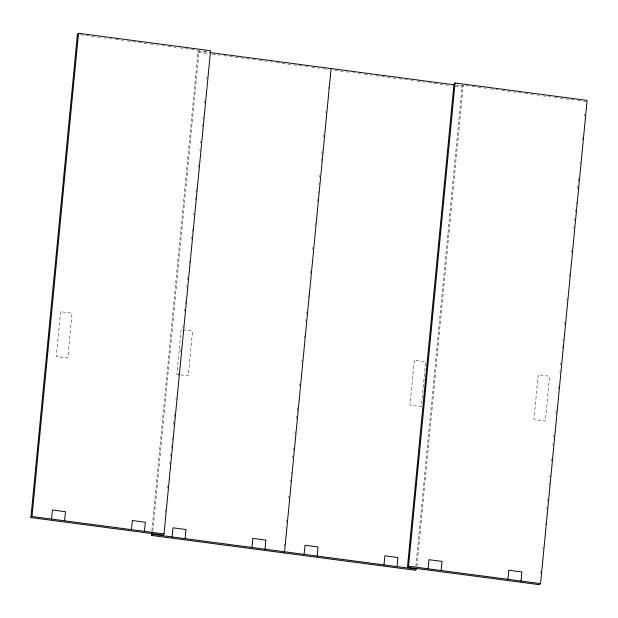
<?xml version="1.0" encoding="UTF-8"?>
<svg xmlns="http://www.w3.org/2000/svg" width="618" height="618" viewBox="0 0 618 618"><rect width="100%" height="100%" fill="white"/><g stroke="black" fill="none" stroke-linecap="round" stroke-linejoin="round"><path stroke-width="0.46" stroke-dasharray="3.09 2.32" d="M151.904 530.623L197.969 52.221L199.058 51.132L208.629 52.399M152.808 531.457L199.058 51.132M181.167 329.533L176.856 374.353L188.266 375.852L192.577 331.039L183.067 329.788M165.153 511.959L165.338 510.035M167.47 487.942L167.656 486.018M169.78 463.925L169.965 462.001M170.522 456.238L170.707 454.315M171.356 447.594L171.541 445.671M172.09 439.908L172.275 437.984M173.573 424.535L173.851 421.654M174.315 416.849L174.593 413.967M175.976 399.56L176.161 397.637M178.293 375.543L178.478 373.62M180.603 351.526L180.788 349.603M182.913 327.509L183.098 325.586M184.488 311.178L184.674 309.255M185.23 303.492L185.415 301.576M186.798 287.161L186.984 285.246M187.54 279.475L187.725 277.559M189.116 263.144L189.301 261.229M191.425 239.127L191.611 237.212M192.167 231.449L192.352 229.525M193.735 215.118L193.921 213.195M195.218 199.745L195.404 197.822M195.96 192.059L196.238 189.178M198.363 167.084L198.548 165.161M199.938 150.753L200.124 148.83M200.672 143.067L200.858 141.143M202.248 126.736L202.434 124.813M202.99 119.05L203.175 117.126M204.558 102.719L204.743 100.796M206.875 78.702L207.061 76.779M284.118 546.127L284.303 544.211M286.435 522.11L286.621 520.194M288.745 498.093L288.93 496.177M290.321 481.762L290.506 479.846M291.063 474.083L291.24 472.16M292.631 457.753L292.816 455.829M293.372 450.066L293.558 448.143M294.94 433.736L295.126 431.812M296.424 418.363L296.609 416.439M297.165 410.676L297.443 407.795M299.568 385.702L299.753 383.778M301.878 361.684L302.063 359.761M304.195 337.667L304.38 335.744M305.763 321.337L305.949 319.413M306.505 313.65L306.69 311.727M308.081 297.32L308.266 295.396M310.39 273.303L310.576 271.379M312.7 249.286L312.886 247.37M315.018 225.269L315.203 223.353M317.328 201.259L317.513 199.336M318.069 193.573L318.255 191.65M318.903 184.921L319.089 183.005M319.645 177.242L319.823 175.319M321.213 160.912L321.399 158.988M321.862 154.183L322.14 151.302M323.523 136.895L323.708 134.971M325.841 112.878L326.026 110.954M328.15 88.861L328.336 86.937M415.875 566.436L462.04 87.076L463.129 85.987L455.474 84.975M416.88 566.312L463.129 85.987M540.588 573.18L540.773 571.256M542.905 549.163L543.091 547.247M545.215 525.145L545.4 523.23M546.791 508.815L546.976 506.899M547.525 501.128L547.71 499.213M549.101 484.798L549.286 482.882M549.842 477.119L550.028 475.196M551.41 460.789L551.596 458.865M552.894 445.416L553.079 443.492M553.728 436.771L553.913 434.848M555.945 413.712L556.223 410.831M558.348 388.737L558.533 386.814M559.923 372.407L560.109 370.483M560.665 364.72L560.85 362.797M562.233 348.39L562.419 346.466M562.975 340.703L563.16 338.78M564.551 324.373L564.736 322.449M566.86 300.356L567.046 298.432M569.17 276.339L569.356 274.415M571.488 252.322L571.673 250.406M573.798 228.305L573.983 226.389M574.539 220.626L574.725 218.702M575.373 211.974L575.559 210.058M576.107 204.295L576.293 202.372M577.591 188.923L577.869 186.041M578.332 181.236L578.61 178.355M579.993 163.948L580.178 162.024M582.31 139.931L582.496 138.007M584.62 115.914L584.806 113.99M80.301 34.755L85.083 35.388M86.041 35.512L96.562 36.902M97.52 37.026L100.386 37.404M104.218 37.914L106.134 38.169M109.958 38.671L111.873 38.926M115.697 39.428L120.479 40.062M121.437 40.185L123.353 40.44M127.177 40.942L131.966 41.576M132.924 41.7L137.706 42.333M138.664 42.457L149.185 43.847M150.143 43.978L155.883 44.735M156.841 44.859L158.756 45.114M162.58 45.616L164.496 45.871M168.32 46.373L173.102 47.007M174.06 47.13L175.976 47.385M179.799 47.887L184.589 48.521M185.547 48.644L190.329 49.278M191.286 49.401L199.892 50.545M203.724 51.047L206.59 51.425M460.673 84.96L471.194 86.35M472.152 86.474L476.934 87.107M477.892 87.231L483.631 87.988M484.589 88.119L486.505 88.366M490.329 88.876L495.111 89.502M496.069 89.633L497.984 89.888M501.808 90.39L506.598 91.024M507.556 91.147L512.337 91.781M513.295 91.904L523.817 93.295M524.775 93.418L530.514 94.175M531.472 94.307L533.388 94.554M537.212 95.064L539.128 95.311M542.952 95.821L547.733 96.454M548.691 96.578L550.607 96.833M554.431 97.335L559.22 97.968M560.178 98.092L564.96 98.725M565.918 98.849L576.439 100.24M577.397 100.363L583.137 101.12M584.095 101.252L586.011 101.499M197.969 52.221L208.49 53.611M212.314 54.114L217.103 54.747M218.061 54.871L219.969 55.126M223.801 55.628L228.583 56.261M229.541 56.385L234.322 57.018M235.28 57.142L245.802 58.532M246.76 58.664L252.499 59.421M253.457 59.544L255.373 59.799M259.197 60.301L263.986 60.935M264.944 61.058L266.852 61.313M270.684 61.815L272.592 62.07M276.424 62.572L281.205 63.206M282.163 63.33L292.685 64.72M293.643 64.851L298.424 65.477M299.382 65.608L305.122 66.365M306.08 66.489L307.996 66.744M311.82 67.246L316.609 67.88M317.567 68.003L319.475 68.258M323.307 68.76L328.088 69.394M334.786 70.274L345.308 71.665M346.265 71.796L349.139 72.175M352.963 72.677L354.879 72.932M358.703 73.434L360.618 73.689M364.442 74.191L369.232 74.824M370.19 74.948L372.098 75.203M375.929 75.705L380.711 76.338M381.669 76.462L386.451 77.096M387.409 77.227L397.93 78.61M398.888 78.741L404.628 79.498M405.586 79.622L407.501 79.877M411.325 80.379L413.241 80.634M417.065 81.136L421.855 81.769M422.812 81.893L424.72 82.148M428.552 82.65L433.334 83.283M434.292 83.415L439.074 84.04M440.031 84.172L448.645 85.307M455.342 86.188L462.04 87.076M60.634 311.696L56.315 356.509L67.725 358.015L72.043 313.202L60.634 311.696M414.269 360.302L409.95 405.114L421.36 406.621L425.678 361.808L414.269 360.302M538.239 374.732L533.921 419.545L545.331 421.051L549.649 376.238L538.239 374.732"/><path stroke-width="0.93" d="M30.9 517.583L77.428 34.376L78.517 33.295L210.553 50.715L164.025 533.921L162.936 535.01L30.9 517.583L31.989 516.501L78.517 33.295M51.557 519.081L52.43 509.989L65.469 511.712L64.596 520.804M131.425 529.618L132.298 520.526L145.346 522.249L144.465 531.341M151.441 535.427L152.53 534.338L416.602 569.193L415.512 570.283L151.441 535.427L151.719 532.546M172.09 536.926L172.97 527.826L186.01 529.549L185.13 538.641M251.966 547.463L252.839 538.371L265.879 540.093L265.006 549.186M331.094 68.559L284.566 551.766L283.477 552.855M304.126 554.346L305.006 545.254L318.046 546.976L317.165 556.069M384.002 564.891L384.875 555.798L397.915 557.521L397.042 566.613M407.447 567.285L453.975 84.079L455.064 82.99L587.1 100.417L540.572 583.624L539.483 584.705L407.447 567.285L408.537 566.196L455.064 82.99M428.096 568.776L428.977 559.684L442.017 561.407L441.136 570.499M507.973 579.321L508.846 570.229L521.886 571.951L521.013 581.044M209.579 52.522L454.516 84.851M31.989 516.501L164.025 533.921M408.537 566.196L540.572 583.624"/></g></svg>
